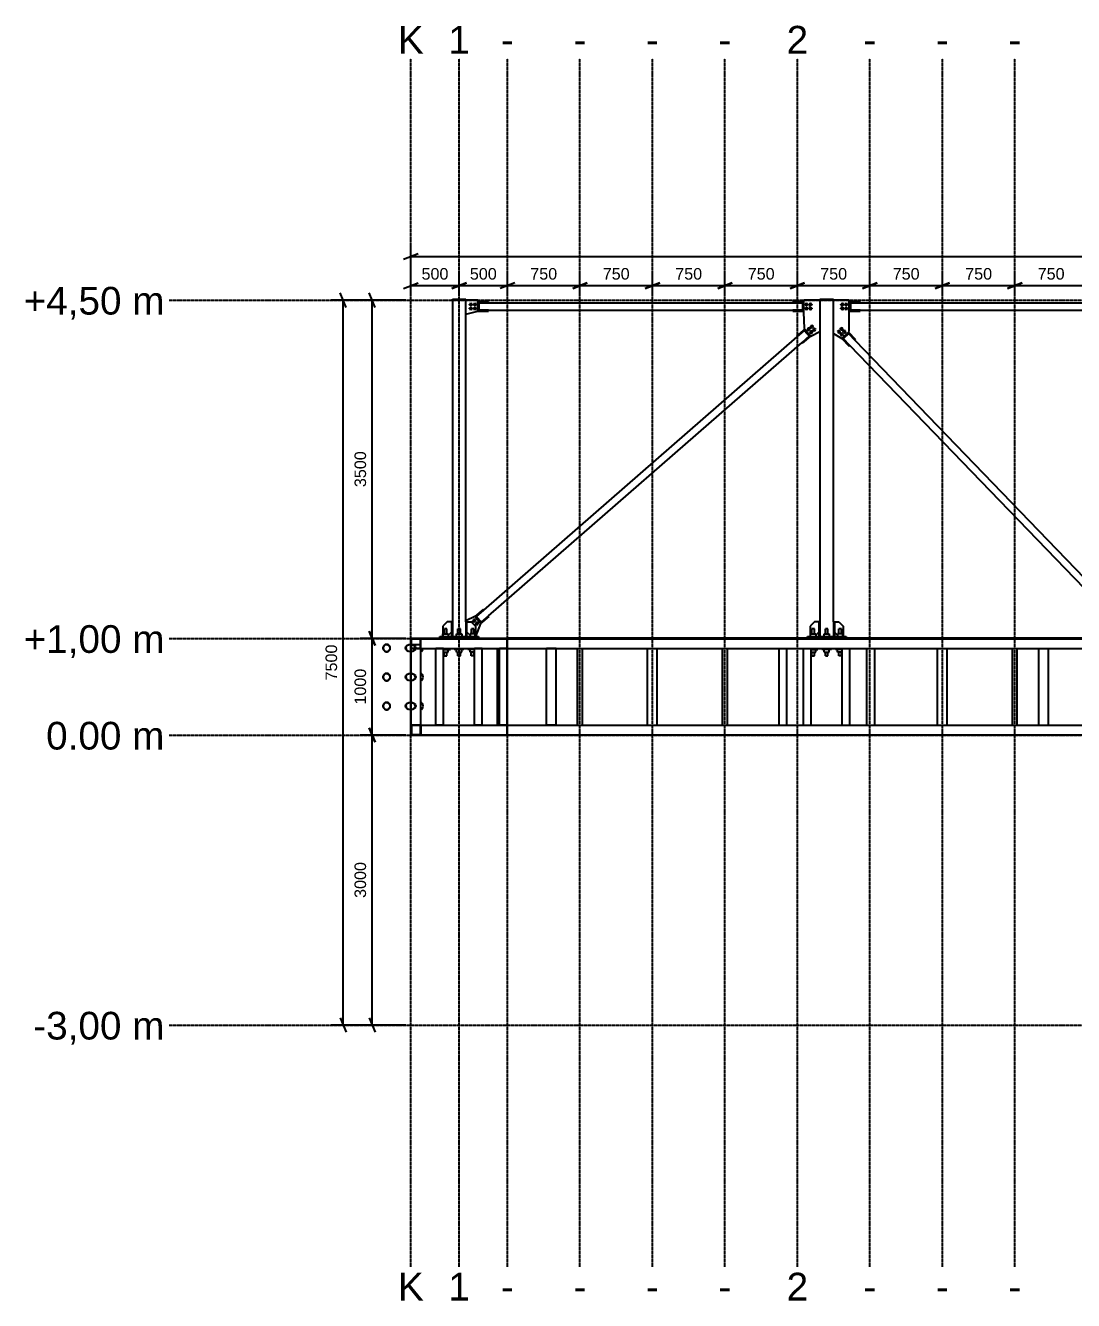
# Model space of a CAD drawing. Header units: millimetres. Extents: x -57554 to 16546, y 2142 to 98430.
# Drawn here: x -33583 to -22739, y 85230 to 98421 of the extents above; entities that cross this region are included whole.
import ezdxf

# ---------------------------------------------------------------- set-up
doc = ezdxf.new("R2010")
doc.units = ezdxf.units.MM
doc.linetypes.add('DXK_LINE_DOT3', pattern=[5.9187, 2.979, -0.9799, 0.9799, -0.9799])
doc.layers.add('S-Z23-A_DIMENSIONS', color=7, linetype='Continuous')
doc.styles.add('Arial', font='ARIAL.TTF', dxfattribs={"height": 0.2})

msp = doc.modelspace()

# ---------------------------------------------------------------- linework, layer by layer
at = {"color": 1, "linetype": 'DXK_LINE_DOT3'}
for p, q in [((-29596, 85580), (-29596, 98080)), ((-29096, 85580), (-29096, 98080)), ((-28596, 85580), (-28596, 98080)), ((-27846, 85580), (-27846, 98080)), ((-27096, 85580), (-27096, 98080)), ((-26346, 85580), (-26346, 98080)), ((-25596, 85580), (-25596, 98080)), ((-24846, 85580), (-24846, 98080)), ((-24096, 85580), (-24096, 98080)), ((-23346, 85580), (-23346, 98080)), ((-32096, 95580), (-10096, 95580)), ((-32096, 92080), (-10096, 92080)), ((-32096, 91080), (-10096, 91080)), ((-32096, 88080), (-10096, 88080))]:
    msp.add_line(p, q, dxfattribs=at)
at = {"color": 2, "linetype": 'Continuous'}
for p, q in [((-29166, 95590), (-29026, 95590)), ((-29166, 95580), (-29166, 95590)), ((-29026, 95580), (-29166, 95580)), ((-29166, 95580), (-29166, 92250)), ((-29161, 95588), (-29031, 95588)), ((-29161, 95580), (-29161, 95588)), ((-29031, 95588), (-29031, 95580)), ((-29026, 95590), (-29026, 95580)), ((-29026, 92250), (-29026, 95580)), ((-28904, 95580), (-29026, 95580)), ((-28904, 95466), (-28904, 95580)), ((-28791, 95561), (-28904, 95561)), ((-28894, 95556), (-28894, 95471)), ((-28894, 95556), (-28891, 95556)), ((-28894, 95513), (-28891, 95513)), ((-28891, 95556), (-28891, 95471)), ((-28891, 95552), (-28791, 95552)), ((-28791, 95552), (-28791, 95561)), ((-28791, 95552), (-25645, 95552)), ((-25532, 95561), (-25645, 95561)), ((-25645, 95561), (-25645, 95552)), ((-25645, 95552), (-25545, 95552)), ((-25545, 95556), (-25545, 95471)), ((-25545, 95556), (-25542, 95556)), ((-25545, 95513), (-25542, 95513)), ((-25542, 95556), (-25542, 95471)), ((-25363, 95580), (-25532, 95580)), ((-25532, 95580), (-25532, 95456)), ((-25363, 95590), (-25223, 95590)), ((-25363, 95580), (-25363, 95590)), ((-25223, 95580), (-25363, 95580)), ((-25363, 95580), (-25363, 92250)), ((-25358, 95588), (-25228, 95588)), ((-25358, 95580), (-25358, 95588)), ((-25228, 95588), (-25228, 95580)), ((-25223, 95590), (-25223, 95580)), ((-25223, 92250), (-25223, 95580)), ((-25061, 95580), (-25223, 95580)), ((-25062, 95256), (-25061, 95580)), ((-24948, 95561), (-25061, 95561)), ((-25051, 95556), (-25051, 95471)), ((-25051, 95556), (-25048, 95556)), ((-25051, 95513), (-25048, 95513)), ((-25048, 95556), (-25048, 95471)), ((-25048, 95552), (-24948, 95552)), ((-24948, 95552), (-24948, 95561)), ((-24948, 95552), (-22402, 95552)), ((-29026, 95433), (-28904, 95466)), ((-28904, 95466), (-28791, 95466)), ((-28894, 95471), (-28891, 95471)), ((-28791, 95475), (-28891, 95475)), ((-28791, 95475), (-25645, 95475)), ((-28791, 95466), (-28791, 95475)), ((-25545, 95475), (-25645, 95475)), ((-25645, 95475), (-25645, 95466)), ((-25645, 95466), (-25532, 95466)), ((-25545, 95471), (-25542, 95471)), ((-25532, 95456), (-25526, 95287)), ((-25061, 95466), (-24948, 95466)), ((-25051, 95471), (-25048, 95471)), ((-24948, 95475), (-25048, 95475)), ((-24948, 95475), (-22402, 95475)), ((-24948, 95466), (-24948, 95475)), ((-25519, 95280), (-25604, 95206)), ((-25598, 95199), (-25523, 95264)), ((-25526, 95287), (-25457, 95208)), ((-25525, 95267), (-25523, 95269)), ((-25525, 95267), (-25470, 95204)), ((-25523, 95269), (-25468, 95206)), ((-25457, 95208), (-25363, 95254)), ((-25137, 95183), (-25062, 95256)), ((-25066, 95238), (-25127, 95180)), ((-24990, 95168), (-25069, 95249)), ((-25064, 95236), (-25066, 95238)), ((-28842, 92372), (-25598, 95199)), ((-28792, 92315), (-25548, 95141)), ((-25604, 95206), (-25598, 95199)), ((-25473, 95207), (-25548, 95141)), ((-25548, 95141), (-25542, 95134)), ((-25542, 95134), (-25457, 95208)), ((-25498, 95236), (-25495, 95238)), ((-25470, 95204), (-25468, 95206)), ((-25223, 95235), (-25137, 95183)), ((-25137, 95183), (-25059, 95102)), ((-25124, 95178), (-25127, 95180)), ((-25064, 95236), (-25124, 95178)), ((-25052, 95109), (-25121, 95181)), ((-25094, 95207), (-25096, 95209)), ((-25067, 95233), (-24997, 95161)), ((-25059, 95102), (-25052, 95109)), ((-22392, 92352), (-25052, 95109)), ((-24997, 95161), (-24990, 95168)), ((-22338, 92405), (-24997, 95161)), ((-28848, 92379), (-28933, 92305)), ((-28917, 92307), (-28842, 92372)), ((-28842, 92372), (-28848, 92379)), ((-29221, 92250), (-29266, 92205)), ((-29266, 92205), (-29266, 92100)), ((-29176, 92250), (-29221, 92250)), ((-29176, 92250), (-29176, 92100)), ((-29176, 92250), (-29166, 92250)), ((-29176, 92205), (-29166, 92205)), ((-29166, 92250), (-29166, 92100)), ((-28933, 92305), (-29026, 92260)), ((-29016, 92250), (-29026, 92250)), ((-29026, 92250), (-29026, 92100)), ((-29026, 92205), (-29016, 92205)), ((-29016, 92250), (-28971, 92250)), ((-29016, 92100), (-29016, 92250)), ((-28971, 92250), (-28926, 92205)), ((-28871, 92234), (-28933, 92305)), ((-28926, 92205), (-28926, 92100)), ((-28924, 92100), (-28871, 92234)), ((-28922, 92308), (-28920, 92310)), ((-28922, 92308), (-28867, 92244)), ((-28920, 92310), (-28864, 92246)), ((-28894, 92276), (-28892, 92278)), ((-28871, 92234), (-28786, 92308)), ((-28792, 92315), (-28867, 92249)), ((-28867, 92244), (-28864, 92246)), ((-28786, 92308), (-28792, 92315)), ((-25418, 92250), (-25463, 92205)), ((-25463, 92205), (-25463, 92100)), ((-25373, 92250), (-25418, 92250)), ((-25373, 92250), (-25373, 92100)), ((-25373, 92250), (-25363, 92250)), ((-25373, 92205), (-25363, 92205)), ((-25363, 92250), (-25363, 92100)), ((-25223, 92250), (-25223, 92100)), ((-25223, 92250), (-25213, 92250)), ((-25223, 92205), (-25213, 92205)), ((-25213, 92250), (-25213, 92100)), ((-25213, 92250), (-25168, 92250)), ((-25168, 92250), (-25123, 92205)), ((-25123, 92205), (-25123, 92100)), ((-29596, 92082), (-28596, 92082)), ((-29596, 92078), (-29596, 92082)), ((-28596, 92078), (-29596, 92078)), ((-29596, 92018), (-29596, 92078)), ((-29593, 92018), (-29593, 92078)), ((-29593, 92018), (-29593, 92077)), ((-29593, 92077), (-29493, 92077)), ((-29496, 92074), (-29590, 92074)), ((-29590, 92017), (-29590, 92074)), ((-29496, 91980), (-29496, 92074)), ((-29493, 91977), (-29493, 92077)), ((-29493, 91977), (-29493, 92077)), ((-29493, 92077), (-28599, 92077)), ((-29296, 92082), (-29296, 92100)), ((-29296, 92100), (-28896, 92100)), ((-29263, 92127), (-29209, 92127)), ((-29263, 92100), (-29263, 92127)), ((-29223, 92180), (-29249, 92180)), ((-29249, 92127), (-29249, 92180)), ((-29249, 92077), (-29249, 92078)), ((-29223, 92127), (-29223, 92180)), ((-29223, 92077), (-29223, 92078)), ((-29209, 92112), (-29176, 92145)), ((-29209, 92127), (-29209, 92100)), ((-29123, 92127), (-29069, 92127)), ((-29123, 92100), (-29123, 92127)), ((-29083, 92180), (-29109, 92180)), ((-29109, 92127), (-29109, 92180)), ((-29109, 92077), (-29109, 92078)), ((-29083, 92127), (-29083, 92180)), ((-29083, 92077), (-29083, 92078)), ((-29069, 92127), (-29069, 92100)), ((-29016, 92145), (-28983, 92112)), ((-28929, 92127), (-28983, 92127)), ((-28983, 92127), (-28983, 92100)), ((-28943, 92180), (-28969, 92180)), ((-28969, 92127), (-28969, 92180)), ((-28969, 92077), (-28969, 92078)), ((-28943, 92127), (-28943, 92180)), ((-28943, 92077), (-28943, 92078)), ((-28929, 92100), (-28929, 92127)), ((-28896, 92100), (-28896, 92082)), ((-28599, 92077), (-28599, 92078)), ((-28599, 92077), (-28596, 92077)), ((-28599, 91977), (-28599, 92077)), ((-27096, 92082), (-28596, 92082)), ((-28596, 92082), (-28596, 92078)), ((-28596, 92082), (-28596, 92078)), ((-27096, 92078), (-28596, 92078)), ((-28596, 92077), (-28596, 92078)), ((-28596, 91977), (-28596, 92077)), ((-28596, 92077), (-22596, 92077)), ((-27096, 92082), (-27096, 92078)), ((-25596, 92082), (-27096, 92082)), ((-27096, 92082), (-27096, 92078)), ((-25596, 92078), (-27096, 92078)), ((-25596, 92082), (-25596, 92078)), ((-24096, 92082), (-25596, 92082)), ((-25596, 92082), (-25596, 92078)), ((-24096, 92078), (-25596, 92078)), ((-25493, 92082), (-25493, 92100)), ((-25493, 92100), (-25093, 92100)), ((-25460, 92127), (-25406, 92127)), ((-25460, 92100), (-25460, 92127)), ((-25420, 92180), (-25446, 92180)), ((-25446, 92127), (-25446, 92180)), ((-25446, 92077), (-25446, 92078)), ((-25420, 92127), (-25420, 92180)), ((-25420, 92077), (-25420, 92078)), ((-25406, 92112), (-25373, 92145)), ((-25406, 92127), (-25406, 92100)), ((-25320, 92127), (-25266, 92127)), ((-25320, 92100), (-25320, 92127)), ((-25280, 92180), (-25306, 92180)), ((-25306, 92127), (-25306, 92180)), ((-25306, 92077), (-25306, 92078)), ((-25280, 92127), (-25280, 92180)), ((-25280, 92077), (-25280, 92078)), ((-25266, 92127), (-25266, 92100)), ((-25213, 92145), (-25180, 92112)), ((-25126, 92127), (-25180, 92127)), ((-25180, 92127), (-25180, 92100)), ((-25140, 92180), (-25166, 92180)), ((-25166, 92127), (-25166, 92180)), ((-25166, 92077), (-25166, 92078)), ((-25140, 92127), (-25140, 92180)), ((-25140, 92077), (-25140, 92078)), ((-25126, 92100), (-25126, 92127)), ((-25093, 92100), (-25093, 92082)), ((-24096, 92082), (-24096, 92078)), ((-22596, 92082), (-24096, 92082)), ((-24096, 92082), (-24096, 92078)), ((-22596, 92078), (-24096, 92078)), ((-29652, 91980), (-29648, 91995)), ((-29648, 91965), (-29652, 91980)), ((-29648, 91995), (-29636, 92007)), ((-29644, 91993), (-29648, 91980)), ((-29648, 91980), (-29644, 91967)), ((-29636, 91953), (-29648, 91965)), ((-29633, 92005), (-29644, 91993)), ((-29644, 91967), (-29633, 91955)), ((-29636, 92007), (-29619, 92015)), ((-29619, 91945), (-29636, 91953)), ((-29617, 92012), (-29633, 92005)), ((-29633, 91955), (-29617, 91948)), ((-29619, 92015), (-29598, 92018)), ((-29598, 91942), (-29619, 91945)), ((-29598, 92015), (-29617, 92012)), ((-29617, 91948), (-29598, 91945)), ((-29598, 92018), (-29596, 92018)), ((-29598, 92018), (-29578, 92015)), ((-29580, 92012), (-29598, 92015)), ((-29598, 91945), (-29580, 91948)), ((-29578, 91945), (-29598, 91942)), ((-29598, 91942), (-29596, 91942)), ((-29596, 91945), (-29596, 92015)), ((-29596, 91718), (-29596, 91942)), ((-29593, 91977), (-29593, 92014)), ((-29593, 91946), (-29593, 92014)), ((-29593, 91946), (-29593, 91977)), ((-29593, 91977), (-29550, 91977)), ((-29593, 91977), (-29550, 91977)), ((-29593, 91718), (-29593, 91942)), ((-29593, 91718), (-29593, 91942)), ((-29590, 92018), (-29496, 92018)), ((-29590, 91980), (-29590, 92014)), ((-29590, 91980), (-29549, 91980)), ((-29564, 92005), (-29580, 92012)), ((-29580, 91948), (-29564, 91955)), ((-29578, 92015), (-29561, 92007)), ((-29561, 91953), (-29578, 91945)), ((-29553, 91993), (-29564, 92005)), ((-29564, 91955), (-29553, 91967)), ((-29561, 92007), (-29549, 91995)), ((-29549, 91965), (-29561, 91953)), ((-29549, 91980), (-29553, 91993)), ((-29553, 91967), (-29549, 91980)), ((-29549, 91995), (-29545, 91980)), ((-29545, 91980), (-29549, 91965)), ((-29543, 91977), (-29493, 91977)), ((-29543, 91977), (-29493, 91977)), ((-29542, 91980), (-29496, 91980)), ((-29493, 91183), (-29493, 91977)), ((-29493, 91977), (-28599, 91977)), ((-29493, 91943), (-29486, 91945)), ((-29486, 91945), (-29477, 91953)), ((-29477, 91953), (-29471, 91965)), ((-29471, 91965), (-29470, 91977)), ((-29336, 91183), (-29336, 91977)), ((-29256, 91977), (-29336, 91977)), ((-29256, 91183), (-29256, 91977)), ((-29256, 91975), (-29186, 91975)), ((-29256, 91965), (-29186, 91965)), ((-29250, 91975), (-29250, 91977)), ((-29223, 91975), (-29223, 91977)), ((-29209, 91938), (-29209, 91965)), ((-29186, 91975), (-29186, 91965)), ((-29146, 91965), (-29146, 91975)), ((-29146, 91975), (-29046, 91975)), ((-29046, 91965), (-29146, 91965)), ((-29123, 91938), (-29123, 91965)), ((-29110, 91975), (-29110, 91977)), ((-29083, 91975), (-29083, 91977)), ((-29069, 91938), (-29069, 91965)), ((-29046, 91975), (-29046, 91965)), ((-29006, 91965), (-29006, 91975)), ((-29006, 91975), (-28936, 91975)), ((-28936, 91965), (-29006, 91965)), ((-28983, 91938), (-28983, 91965)), ((-28970, 91975), (-28970, 91977)), ((-28943, 91975), (-28943, 91977)), ((-28936, 91183), (-28936, 91977)), ((-28856, 91977), (-28936, 91977)), ((-28856, 91183), (-28856, 91977)), ((-28699, 91183), (-28699, 91977)), ((-28684, 91183), (-28684, 91977)), ((-28679, 91183), (-28679, 91977)), ((-28599, 91977), (-28679, 91977)), ((-28599, 91997), (-28596, 91997)), ((-28599, 91183), (-28599, 91977)), ((-28596, 91977), (-22596, 91977)), ((-28596, 91183), (-28596, 91977)), ((-28193, 91183), (-28193, 91977)), ((-28093, 91977), (-28193, 91977)), ((-28093, 91183), (-28093, 91977)), ((-27871, 91183), (-27871, 91977)), ((-27871, 91977), (-27821, 91977)), ((-27821, 91183), (-27821, 91977)), ((-27146, 91183), (-27146, 91977)), ((-27146, 91977), (-27046, 91977)), ((-27046, 91183), (-27046, 91977)), ((-26371, 91183), (-26371, 91977)), ((-26371, 91977), (-26321, 91977)), ((-26321, 91183), (-26321, 91977)), ((-25785, 91183), (-25785, 91977)), ((-25705, 91183), (-25705, 91977)), ((-25533, 91183), (-25533, 91977)), ((-25533, 91977), (-25453, 91977)), ((-25453, 91183), (-25453, 91977)), ((-25453, 91975), (-25383, 91975)), ((-25453, 91965), (-25383, 91965)), ((-25447, 91975), (-25447, 91977)), ((-25420, 91975), (-25420, 91977)), ((-25406, 91938), (-25406, 91965)), ((-25383, 91975), (-25383, 91965)), ((-25343, 91965), (-25343, 91975)), ((-25343, 91975), (-25243, 91975)), ((-25243, 91965), (-25343, 91965)), ((-25320, 91938), (-25320, 91965)), ((-25307, 91975), (-25307, 91977)), ((-25280, 91975), (-25280, 91977)), ((-25266, 91938), (-25266, 91965)), ((-25243, 91975), (-25243, 91965)), ((-25203, 91965), (-25203, 91975)), ((-25203, 91975), (-25133, 91975)), ((-25133, 91965), (-25203, 91965)), ((-25180, 91938), (-25180, 91965)), ((-25167, 91975), (-25167, 91977)), ((-25140, 91975), (-25140, 91977)), ((-25133, 91183), (-25133, 91977)), ((-25133, 91977), (-25053, 91977)), ((-25053, 91183), (-25053, 91977)), ((-24876, 91183), (-24876, 91977)), ((-24796, 91183), (-24796, 91977)), ((-24146, 91183), (-24146, 91977)), ((-24146, 91977), (-24046, 91977)), ((-24046, 91183), (-24046, 91977)), ((-23371, 91183), (-23371, 91977)), ((-23371, 91977), (-23321, 91977)), ((-23321, 91183), (-23321, 91977)), ((-23099, 91183), (-23099, 91977)), ((-23099, 91977), (-22999, 91977)), ((-22999, 91183), (-22999, 91977)), ((-29256, 91938), (-29255, 91938)), ((-29255, 91938), (-29209, 91938)), ((-29250, 91900), (-29250, 91938)), ((-29250, 91900), (-29223, 91900)), ((-29223, 91900), (-29223, 91938)), ((-29123, 91938), (-29069, 91938)), ((-29110, 91900), (-29110, 91938)), ((-29110, 91900), (-29083, 91900)), ((-29083, 91900), (-29083, 91938)), ((-28936, 91938), (-28983, 91938)), ((-28970, 91900), (-28970, 91938)), ((-28943, 91900), (-28970, 91900)), ((-28943, 91900), (-28943, 91938)), ((-25453, 91938), (-25452, 91938)), ((-25452, 91938), (-25406, 91938)), ((-25447, 91900), (-25447, 91938)), ((-25447, 91900), (-25420, 91900)), ((-25420, 91900), (-25420, 91938)), ((-25320, 91938), (-25266, 91938)), ((-25307, 91900), (-25307, 91938)), ((-25307, 91900), (-25280, 91900)), ((-25280, 91900), (-25280, 91938)), ((-25133, 91938), (-25180, 91938)), ((-25167, 91900), (-25167, 91938)), ((-25140, 91900), (-25167, 91900)), ((-25140, 91900), (-25140, 91938)), ((-29652, 91680), (-29648, 91695)), ((-29648, 91665), (-29652, 91680)), ((-29648, 91695), (-29636, 91707)), ((-29644, 91693), (-29648, 91680)), ((-29648, 91680), (-29644, 91667)), ((-29633, 91705), (-29644, 91693)), ((-29636, 91707), (-29619, 91715)), ((-29617, 91712), (-29633, 91705)), ((-29619, 91715), (-29598, 91718)), ((-29598, 91715), (-29617, 91712)), ((-29598, 91718), (-29596, 91718)), ((-29598, 91718), (-29578, 91715)), ((-29580, 91712), (-29598, 91715)), ((-29596, 91645), (-29596, 91715)), ((-29593, 91646), (-29593, 91714)), ((-29593, 91646), (-29593, 91714)), ((-29564, 91705), (-29580, 91712)), ((-29578, 91715), (-29561, 91707)), ((-29553, 91693), (-29564, 91705)), ((-29561, 91707), (-29549, 91695)), ((-29549, 91680), (-29553, 91693)), ((-29553, 91667), (-29549, 91680)), ((-29549, 91695), (-29545, 91680)), ((-29545, 91680), (-29549, 91665)), ((-29486, 91715), (-29493, 91717)), ((-29477, 91707), (-29486, 91715)), ((-29471, 91695), (-29477, 91707)), ((-29469, 91680), (-29471, 91695)), ((-29471, 91665), (-29469, 91680)), ((-29636, 91653), (-29648, 91665)), ((-29644, 91667), (-29633, 91655)), ((-29619, 91645), (-29636, 91653)), ((-29633, 91655), (-29617, 91648)), ((-29598, 91642), (-29619, 91645)), ((-29617, 91648), (-29598, 91645)), ((-29598, 91645), (-29580, 91648)), ((-29578, 91645), (-29598, 91642)), ((-29598, 91642), (-29596, 91642)), ((-29596, 91418), (-29596, 91642)), ((-29593, 91418), (-29593, 91642)), ((-29593, 91418), (-29593, 91642)), ((-29580, 91648), (-29564, 91655)), ((-29561, 91653), (-29578, 91645)), ((-29564, 91655), (-29553, 91667)), ((-29549, 91665), (-29561, 91653)), ((-29493, 91643), (-29486, 91645)), ((-29486, 91645), (-29477, 91653)), ((-29477, 91653), (-29471, 91665)), ((-29636, 91407), (-29619, 91415)), ((-29617, 91412), (-29633, 91405)), ((-29619, 91415), (-29598, 91418)), ((-29598, 91415), (-29617, 91412)), ((-29598, 91418), (-29596, 91418)), ((-29598, 91418), (-29578, 91415)), ((-29580, 91412), (-29598, 91415)), ((-29596, 91345), (-29596, 91415)), ((-29593, 91346), (-29593, 91414)), ((-29593, 91346), (-29593, 91414)), ((-29564, 91405), (-29580, 91412)), ((-29578, 91415), (-29561, 91407)), ((-29486, 91415), (-29493, 91417)), ((-29477, 91407), (-29486, 91415)), ((-29652, 91380), (-29648, 91395)), ((-29648, 91365), (-29652, 91380)), ((-29648, 91395), (-29636, 91407)), ((-29644, 91393), (-29648, 91380)), ((-29648, 91380), (-29644, 91367)), ((-29636, 91353), (-29648, 91365)), ((-29633, 91405), (-29644, 91393)), ((-29644, 91367), (-29633, 91355)), ((-29619, 91345), (-29636, 91353)), ((-29633, 91355), (-29617, 91348)), ((-29598, 91342), (-29619, 91345)), ((-29617, 91348), (-29598, 91345)), ((-29598, 91345), (-29580, 91348)), ((-29578, 91345), (-29598, 91342)), ((-29598, 91342), (-29596, 91342)), ((-29596, 91083), (-29596, 91342)), ((-29593, 91183), (-29593, 91342)), ((-29593, 91083), (-29593, 91342)), ((-29580, 91348), (-29564, 91355)), ((-29561, 91353), (-29578, 91345)), ((-29553, 91393), (-29564, 91405)), ((-29564, 91355), (-29553, 91367)), ((-29561, 91407), (-29549, 91395)), ((-29549, 91365), (-29561, 91353)), ((-29549, 91380), (-29553, 91393)), ((-29553, 91367), (-29549, 91380)), ((-29549, 91395), (-29545, 91380)), ((-29545, 91380), (-29549, 91365)), ((-29493, 91343), (-29486, 91345)), ((-29486, 91345), (-29477, 91353)), ((-29471, 91395), (-29477, 91407)), ((-29477, 91353), (-29471, 91365)), ((-29469, 91380), (-29471, 91395)), ((-29471, 91365), (-29469, 91380)), ((-29493, 91183), (-29593, 91183)), ((-29593, 91083), (-29593, 91183)), ((-29593, 91183), (-29493, 91183)), ((-29496, 91180), (-29590, 91180)), ((-29590, 91180), (-29590, 91086)), ((-29496, 91086), (-29496, 91180)), ((-29493, 91183), (-29493, 91083)), ((-29493, 91083), (-29493, 91183)), ((-29493, 91183), (-28599, 91183)), ((-29256, 91183), (-29336, 91183)), ((-28856, 91183), (-28936, 91183)), ((-28599, 91183), (-28679, 91183)), ((-28599, 91183), (-28596, 91183)), ((-28599, 91083), (-28599, 91183)), ((-28596, 91083), (-28596, 91183)), ((-28596, 91183), (-22596, 91183)), ((-28093, 91183), (-28193, 91183)), ((-27871, 91183), (-27821, 91183)), ((-27146, 91183), (-27046, 91183)), ((-26371, 91183), (-26321, 91183)), ((-25533, 91183), (-25453, 91183)), ((-25133, 91183), (-25053, 91183)), ((-24146, 91183), (-24046, 91183)), ((-23371, 91183), (-23321, 91183)), ((-23099, 91183), (-22999, 91183)), ((-29596, 91083), (-29593, 91083)), ((-29596, 91080), (-28596, 91080)), ((-29493, 91083), (-29593, 91083)), ((-29590, 91086), (-29496, 91086)), ((-29493, 91083), (-28599, 91083)), ((-28599, 91103), (-28596, 91103)), ((-28596, 91080), (-28596, 91083)), ((-28596, 91083), (-22596, 91083))]:
    msp.add_line(p, q, dxfattribs=at)
at = {"color": 6, "linetype": 'Continuous'}
for p, q in [((-28988, 95536), (-28986, 95538)), ((-28988, 95534), (-28988, 95536)), ((-28988, 95531), (-28988, 95534)), ((-28986, 95529), (-28988, 95531)), ((-28986, 95538), (-28985, 95539)), ((-28985, 95528), (-28986, 95529)), ((-28974, 95546), (-28985, 95540)), ((-28985, 95540), (-28985, 95527)), ((-28985, 95527), (-28974, 95521)), ((-28974, 95506), (-28985, 95500)), ((-28963, 95540), (-28974, 95546)), ((-28974, 95521), (-28963, 95527)), ((-28963, 95500), (-28974, 95506)), ((-28963, 95527), (-28963, 95540)), ((-28963, 95539), (-28961, 95538)), ((-28961, 95529), (-28963, 95528)), ((-28961, 95538), (-28960, 95536)), ((-28960, 95531), (-28961, 95529)), ((-28960, 95536), (-28959, 95534)), ((-28959, 95534), (-28960, 95531)), ((-28948, 95536), (-28946, 95538)), ((-28948, 95534), (-28948, 95536)), ((-28948, 95531), (-28948, 95534)), ((-28946, 95529), (-28948, 95531)), ((-28946, 95538), (-28945, 95539)), ((-28945, 95528), (-28946, 95529)), ((-28934, 95546), (-28945, 95540)), ((-28945, 95540), (-28945, 95527)), ((-28945, 95527), (-28934, 95521)), ((-28934, 95506), (-28945, 95500)), ((-28923, 95540), (-28934, 95546)), ((-28934, 95521), (-28923, 95527)), ((-28923, 95500), (-28934, 95506)), ((-28923, 95527), (-28923, 95540)), ((-28923, 95539), (-28921, 95538)), ((-28921, 95529), (-28923, 95528)), ((-28921, 95538), (-28920, 95536)), ((-28920, 95531), (-28921, 95529)), ((-28920, 95536), (-28919, 95534)), ((-28919, 95534), (-28920, 95531)), ((-25516, 95536), (-25514, 95538)), ((-25516, 95534), (-25516, 95536)), ((-25516, 95531), (-25516, 95534)), ((-25514, 95529), (-25516, 95531)), ((-25514, 95538), (-25513, 95539)), ((-25513, 95528), (-25514, 95529)), ((-25502, 95546), (-25513, 95540)), ((-25513, 95540), (-25513, 95527)), ((-25513, 95527), (-25502, 95521)), ((-25502, 95506), (-25513, 95500)), ((-25491, 95540), (-25502, 95546)), ((-25502, 95521), (-25491, 95527)), ((-25491, 95500), (-25502, 95506)), ((-25491, 95527), (-25491, 95540)), ((-25491, 95539), (-25490, 95538)), ((-25490, 95529), (-25491, 95528)), ((-25490, 95538), (-25488, 95536)), ((-25488, 95531), (-25490, 95529)), ((-25488, 95536), (-25487, 95534)), ((-25487, 95534), (-25488, 95531)), ((-25476, 95536), (-25474, 95538)), ((-25476, 95534), (-25476, 95536)), ((-25476, 95531), (-25476, 95534)), ((-25474, 95529), (-25476, 95531)), ((-25474, 95538), (-25473, 95539)), ((-25473, 95528), (-25474, 95529)), ((-25462, 95546), (-25473, 95540)), ((-25473, 95540), (-25473, 95527)), ((-25473, 95527), (-25462, 95521)), ((-25462, 95506), (-25473, 95500)), ((-25451, 95540), (-25462, 95546)), ((-25462, 95521), (-25451, 95527)), ((-25451, 95500), (-25462, 95506)), ((-25451, 95527), (-25451, 95540)), ((-25451, 95539), (-25450, 95538)), ((-25450, 95529), (-25451, 95528)), ((-25450, 95538), (-25448, 95536)), ((-25448, 95531), (-25450, 95529)), ((-25448, 95536), (-25447, 95534)), ((-25447, 95534), (-25448, 95531)), ((-25145, 95536), (-25143, 95538)), ((-25145, 95534), (-25145, 95536)), ((-25145, 95531), (-25145, 95534)), ((-25143, 95529), (-25145, 95531)), ((-25143, 95538), (-25142, 95539)), ((-25142, 95528), (-25143, 95529)), ((-25131, 95546), (-25142, 95540)), ((-25142, 95540), (-25142, 95527)), ((-25142, 95527), (-25131, 95521)), ((-25131, 95506), (-25142, 95500)), ((-25120, 95540), (-25131, 95546)), ((-25131, 95521), (-25120, 95527)), ((-25120, 95500), (-25131, 95506)), ((-25120, 95527), (-25120, 95540)), ((-25120, 95539), (-25119, 95538)), ((-25119, 95529), (-25120, 95528)), ((-25119, 95538), (-25117, 95536)), ((-25117, 95531), (-25119, 95529)), ((-25117, 95536), (-25116, 95534)), ((-25116, 95534), (-25117, 95531)), ((-25105, 95536), (-25103, 95538)), ((-25105, 95534), (-25105, 95536)), ((-25105, 95531), (-25105, 95534)), ((-25103, 95529), (-25105, 95531)), ((-25103, 95538), (-25102, 95539)), ((-25102, 95528), (-25103, 95529)), ((-25091, 95546), (-25102, 95540)), ((-25102, 95540), (-25102, 95527)), ((-25102, 95527), (-25091, 95521)), ((-25091, 95506), (-25102, 95500)), ((-25080, 95540), (-25091, 95546)), ((-25091, 95521), (-25080, 95527)), ((-25080, 95500), (-25091, 95506)), ((-25080, 95527), (-25080, 95540)), ((-25080, 95539), (-25079, 95538)), ((-25079, 95529), (-25080, 95528)), ((-25079, 95538), (-25077, 95536)), ((-25077, 95531), (-25079, 95529)), ((-25077, 95536), (-25076, 95534)), ((-25076, 95534), (-25077, 95531)), ((-28988, 95496), (-28986, 95498)), ((-28988, 95494), (-28988, 95496)), ((-28988, 95491), (-28988, 95494)), ((-28986, 95489), (-28988, 95491)), ((-28986, 95498), (-28985, 95499)), ((-28985, 95488), (-28986, 95489)), ((-28985, 95500), (-28985, 95487)), ((-28985, 95487), (-28974, 95481)), ((-28974, 95481), (-28963, 95487)), ((-28963, 95487), (-28963, 95500)), ((-28963, 95499), (-28961, 95498)), ((-28961, 95489), (-28963, 95488)), ((-28961, 95498), (-28960, 95496)), ((-28960, 95491), (-28961, 95489)), ((-28960, 95496), (-28959, 95494)), ((-28959, 95494), (-28960, 95491)), ((-28948, 95496), (-28946, 95498)), ((-28948, 95494), (-28948, 95496)), ((-28948, 95491), (-28948, 95494)), ((-28946, 95489), (-28948, 95491)), ((-28946, 95498), (-28945, 95499)), ((-28945, 95488), (-28946, 95489)), ((-28945, 95500), (-28945, 95487)), ((-28945, 95487), (-28934, 95481)), ((-28934, 95481), (-28923, 95487)), ((-28923, 95487), (-28923, 95500)), ((-28923, 95499), (-28921, 95498)), ((-28921, 95489), (-28923, 95488)), ((-28921, 95498), (-28920, 95496)), ((-28920, 95491), (-28921, 95489)), ((-28920, 95496), (-28919, 95494)), ((-28919, 95494), (-28920, 95491)), ((-25516, 95496), (-25514, 95498)), ((-25516, 95494), (-25516, 95496)), ((-25516, 95491), (-25516, 95494)), ((-25514, 95489), (-25516, 95491)), ((-25514, 95498), (-25513, 95499)), ((-25513, 95488), (-25514, 95489)), ((-25513, 95500), (-25513, 95487)), ((-25513, 95487), (-25502, 95481)), ((-25502, 95481), (-25491, 95487)), ((-25491, 95487), (-25491, 95500)), ((-25491, 95499), (-25490, 95498)), ((-25490, 95489), (-25491, 95488)), ((-25490, 95498), (-25488, 95496)), ((-25488, 95491), (-25490, 95489)), ((-25488, 95496), (-25487, 95494)), ((-25487, 95494), (-25488, 95491)), ((-25476, 95496), (-25474, 95498)), ((-25476, 95494), (-25476, 95496)), ((-25476, 95491), (-25476, 95494)), ((-25474, 95489), (-25476, 95491)), ((-25474, 95498), (-25473, 95499)), ((-25473, 95488), (-25474, 95489)), ((-25473, 95500), (-25473, 95487)), ((-25473, 95487), (-25462, 95481)), ((-25462, 95481), (-25451, 95487)), ((-25451, 95487), (-25451, 95500)), ((-25451, 95499), (-25450, 95498)), ((-25450, 95489), (-25451, 95488)), ((-25450, 95498), (-25448, 95496)), ((-25448, 95491), (-25450, 95489)), ((-25448, 95496), (-25447, 95494)), ((-25447, 95494), (-25448, 95491)), ((-25145, 95496), (-25143, 95498)), ((-25145, 95494), (-25145, 95496)), ((-25145, 95491), (-25145, 95494)), ((-25143, 95489), (-25145, 95491)), ((-25143, 95498), (-25142, 95499)), ((-25142, 95488), (-25143, 95489)), ((-25142, 95500), (-25142, 95487)), ((-25142, 95487), (-25131, 95481)), ((-25131, 95481), (-25120, 95487)), ((-25120, 95487), (-25120, 95500)), ((-25120, 95499), (-25119, 95498)), ((-25119, 95489), (-25120, 95488)), ((-25119, 95498), (-25117, 95496)), ((-25117, 95491), (-25119, 95489)), ((-25117, 95496), (-25116, 95494)), ((-25116, 95494), (-25117, 95491)), ((-25105, 95496), (-25103, 95498)), ((-25105, 95494), (-25105, 95496)), ((-25105, 95491), (-25105, 95494)), ((-25103, 95489), (-25105, 95491)), ((-25103, 95498), (-25102, 95499)), ((-25102, 95488), (-25103, 95489)), ((-25102, 95500), (-25102, 95487)), ((-25102, 95487), (-25091, 95481)), ((-25091, 95481), (-25080, 95487)), ((-25080, 95487), (-25080, 95500)), ((-25080, 95499), (-25079, 95498)), ((-25079, 95489), (-25080, 95488)), ((-25079, 95498), (-25077, 95496)), ((-25077, 95491), (-25079, 95489)), ((-25077, 95496), (-25076, 95494)), ((-25076, 95494), (-25077, 95491)), ((-25487, 95288), (-25491, 95276)), ((-25491, 95274), (-25490, 95276)), ((-25491, 95276), (-25482, 95267)), ((-25491, 95272), (-25491, 95274)), ((-25489, 95269), (-25491, 95272)), ((-25487, 95268), (-25489, 95269)), ((-25474, 95291), (-25487, 95288)), ((-25484, 95267), (-25487, 95268)), ((-25483, 95267), (-25484, 95267)), ((-25482, 95267), (-25470, 95269)), ((-25474, 95291), (-25472, 95291)), ((-25466, 95281), (-25474, 95291)), ((-25472, 95291), (-25470, 95290)), ((-25470, 95290), (-25467, 95288)), ((-25470, 95269), (-25466, 95281)), ((-25467, 95288), (-25466, 95286)), ((-25466, 95286), (-25466, 95283)), ((-25466, 95283), (-25466, 95282)), ((-25460, 95258), (-25465, 95246)), ((-25465, 95244), (-25464, 95246)), ((-25465, 95246), (-25456, 95237)), ((-25464, 95242), (-25465, 95244)), ((-25463, 95239), (-25464, 95242)), ((-25461, 95238), (-25463, 95239)), ((-25457, 95315), (-25461, 95303)), ((-25461, 95303), (-25452, 95293)), ((-25461, 95301), (-25460, 95302)), ((-25460, 95298), (-25461, 95301)), ((-25459, 95296), (-25460, 95298)), ((-25448, 95261), (-25460, 95258)), ((-25457, 95294), (-25459, 95296)), ((-25444, 95317), (-25457, 95315)), ((-25454, 95293), (-25457, 95294)), ((-25456, 95237), (-25444, 95239)), ((-25453, 95293), (-25454, 95293)), ((-25452, 95293), (-25440, 95296)), ((-25448, 95260), (-25446, 95261)), ((-25440, 95251), (-25448, 95261)), ((-25446, 95261), (-25443, 95260)), ((-25444, 95317), (-25442, 95317)), ((-25436, 95308), (-25444, 95317)), ((-25444, 95239), (-25440, 95251)), ((-25443, 95260), (-25441, 95258)), ((-25442, 95317), (-25439, 95316)), ((-25441, 95258), (-25440, 95256)), ((-25440, 95296), (-25436, 95308)), ((-25440, 95256), (-25439, 95253)), ((-25439, 95253), (-25440, 95251)), ((-25439, 95316), (-25437, 95315)), ((-25437, 95315), (-25436, 95312)), ((-25436, 95312), (-25436, 95310)), ((-25436, 95310), (-25436, 95308)), ((-25435, 95271), (-25434, 95272)), ((-25434, 95268), (-25435, 95271)), ((-25430, 95285), (-25434, 95273)), ((-25434, 95273), (-25426, 95263)), ((-25433, 95265), (-25434, 95268)), ((-25431, 95264), (-25433, 95265)), ((-25428, 95263), (-25431, 95264)), ((-25418, 95287), (-25430, 95285)), ((-25426, 95263), (-25428, 95263)), ((-25426, 95263), (-25414, 95265)), ((-25409, 95277), (-25418, 95287)), ((-25417, 95287), (-25416, 95287)), ((-25416, 95287), (-25413, 95286)), ((-25414, 95265), (-25409, 95277)), ((-25413, 95286), (-25411, 95285)), ((-25411, 95285), (-25410, 95282)), ((-25410, 95282), (-25409, 95279)), ((-25409, 95279), (-25410, 95278)), ((-25169, 95265), (-25178, 95256)), ((-25178, 95261), (-25176, 95263)), ((-25178, 95258), (-25178, 95261)), ((-25178, 95257), (-25178, 95258)), ((-25178, 95256), (-25175, 95244)), ((-25176, 95263), (-25174, 95265)), ((-25175, 95244), (-25163, 95240)), ((-25174, 95265), (-25171, 95265)), ((-25171, 95265), (-25169, 95265)), ((-25157, 95262), (-25169, 95265)), ((-25163, 95240), (-25154, 95249)), ((-25161, 95240), (-25163, 95241)), ((-25158, 95241), (-25161, 95240)), ((-25156, 95242), (-25158, 95241)), ((-25154, 95249), (-25157, 95262)), ((-25154, 95245), (-25156, 95242)), ((-25154, 95249), (-25154, 95247)), ((-25154, 95247), (-25154, 95245)), ((-25140, 95293), (-25150, 95284)), ((-25150, 95286), (-25149, 95289)), ((-25149, 95284), (-25150, 95286)), ((-25150, 95284), (-25146, 95272)), ((-25149, 95289), (-25147, 95291)), ((-25147, 95291), (-25145, 95292)), ((-25146, 95272), (-25134, 95268)), ((-25145, 95292), (-25142, 95293)), ((-25142, 95293), (-25141, 95293)), ((-25128, 95289), (-25140, 95293)), ((-25134, 95268), (-25125, 95277)), ((-25132, 95268), (-25134, 95269)), ((-25130, 95269), (-25132, 95268)), ((-25127, 95270), (-25130, 95269)), ((-25125, 95277), (-25128, 95289)), ((-25126, 95272), (-25127, 95270)), ((-25125, 95275), (-25126, 95272)), ((-25125, 95277), (-25125, 95275)), ((-25113, 95264), (-25122, 95255)), ((-25122, 95257), (-25121, 95260)), ((-25121, 95256), (-25122, 95257)), ((-25122, 95255), (-25119, 95243)), ((-25121, 95260), (-25120, 95262)), ((-25120, 95262), (-25117, 95264)), ((-25119, 95243), (-25106, 95239)), ((-25117, 95264), (-25115, 95264)), ((-25115, 95264), (-25113, 95264)), ((-25100, 95261), (-25113, 95264)), ((-25106, 95239), (-25097, 95248)), ((-25104, 95239), (-25106, 95240)), ((-25102, 95240), (-25104, 95239)), ((-25099, 95241), (-25102, 95240)), ((-25097, 95248), (-25100, 95261)), ((-25098, 95244), (-25099, 95241)), ((-25098, 95248), (-25097, 95246)), ((-25097, 95246), (-25098, 95244)), ((-25458, 95237), (-25461, 95238)), ((-25456, 95237), (-25458, 95237)), ((-25141, 95236), (-25151, 95228)), ((-25151, 95230), (-25150, 95232)), ((-25150, 95228), (-25151, 95230)), ((-25151, 95228), (-25147, 95215)), ((-25150, 95232), (-25148, 95234)), ((-25148, 95234), (-25146, 95236)), ((-25147, 95215), (-25135, 95212)), ((-25146, 95236), (-25143, 95236)), ((-25143, 95236), (-25142, 95236)), ((-25129, 95233), (-25141, 95236)), ((-25135, 95212), (-25126, 95221)), ((-25133, 95212), (-25135, 95212)), ((-25131, 95212), (-25133, 95212)), ((-25128, 95214), (-25131, 95212)), ((-25126, 95221), (-25129, 95233)), ((-25127, 95216), (-25128, 95214)), ((-25126, 95218), (-25127, 95216)), ((-25126, 95220), (-25126, 95218)), ((-28964, 92251), (-28971, 92249)), ((-28955, 92241), (-28964, 92251)), ((-28963, 92250), (-28962, 92250)), ((-28962, 92250), (-28959, 92250)), ((-28959, 92250), (-28957, 92248)), ((-28957, 92248), (-28956, 92246)), ((-28957, 92236), (-28955, 92241)), ((-28956, 92246), (-28955, 92243)), ((-28955, 92243), (-28956, 92241)), ((-28946, 92274), (-28950, 92262)), ((-28950, 92260), (-28950, 92262)), ((-28950, 92262), (-28942, 92253)), ((-28950, 92258), (-28950, 92260)), ((-28949, 92255), (-28950, 92258)), ((-28946, 92254), (-28949, 92255)), ((-28934, 92277), (-28946, 92274)), ((-28944, 92253), (-28946, 92254)), ((-28942, 92253), (-28944, 92253)), ((-28942, 92253), (-28929, 92255)), ((-28937, 92220), (-28941, 92220)), ((-28937, 92220), (-28935, 92220)), ((-28929, 92211), (-28937, 92220)), ((-28935, 92220), (-28933, 92220)), ((-28925, 92267), (-28934, 92277)), ((-28933, 92276), (-28932, 92277)), ((-28933, 92220), (-28931, 92218)), ((-28932, 92277), (-28929, 92276)), ((-28931, 92218), (-28929, 92215)), ((-28930, 92209), (-28929, 92211)), ((-28929, 92276), (-28927, 92274)), ((-28929, 92255), (-28925, 92267)), ((-28929, 92215), (-28929, 92213)), ((-28929, 92213), (-28929, 92211)), ((-28927, 92274), (-28925, 92272)), ((-28925, 92269), (-28926, 92268)), ((-28925, 92272), (-28925, 92269)), ((-28920, 92244), (-28924, 92232)), ((-28924, 92230), (-28924, 92232)), ((-28924, 92232), (-28916, 92223)), ((-28924, 92227), (-28924, 92230)), ((-28922, 92225), (-28924, 92227)), ((-28920, 92223), (-28922, 92225)), ((-28907, 92247), (-28920, 92244)), ((-28918, 92223), (-28920, 92223)), ((-28916, 92223), (-28918, 92223)), ((-28916, 92223), (-28903, 92225)), ((-28907, 92246), (-28905, 92247)), ((-28899, 92237), (-28907, 92247)), ((-28905, 92247), (-28903, 92246)), ((-28903, 92246), (-28900, 92244)), ((-28903, 92225), (-28899, 92237)), ((-28900, 92244), (-28899, 92242)), ((-28899, 92242), (-28899, 92239)), ((-28899, 92239), (-28899, 92237))]:
    msp.add_line(p, q, dxfattribs=at)
at = {"color": 2, "linetype": 'Continuous'}
for centre, radius, start, end in [((-29846, 91980), 38, 22.5, 202.5), ((-29846, 91980), 38.1, 202.5, 22.5), ((-29846, 91980), 35.1, 157.5, 337.5), ((-29846, 91980), 35, 337.5, 157.5), ((-29846, 91680), 38, 22.5, 202.5), ((-29846, 91680), 38.1, 202.5, 22.5), ((-29846, 91680), 35.1, 157.5, 337.5), ((-29846, 91680), 35, 337.5, 157.5), ((-29846, 91380), 38, 22.5, 202.5), ((-29846, 91380), 35, 337.5, 157.5), ((-29846, 91380), 38.1, 202.5, 22.5), ((-29846, 91380), 35.1, 157.5, 337.5)]:
    msp.add_arc(centre, radius, start, end, dxfattribs=at)
at = {"layer": 'S-Z23-A_DIMENSIONS'}
for p, q in [((-29596, 95630), (-29596, 96155)), ((-29596, 96030), (-12596, 96030)), ((-29596, 95630), (-29596, 95855)), ((-29096, 95630), (-29096, 95855)), ((-29096, 95630), (-29096, 95855)), ((-28596, 95630), (-28596, 95855)), ((-28596, 95630), (-28596, 95855)), ((-27846, 95630), (-27846, 95855)), ((-27846, 95630), (-27846, 95855)), ((-27096, 95630), (-27096, 95855)), ((-27096, 95630), (-27096, 95855)), ((-26346, 95630), (-26346, 95855)), ((-26346, 95630), (-26346, 95855)), ((-25596, 95630), (-25596, 95855)), ((-25596, 95630), (-25596, 95855)), ((-24846, 95630), (-24846, 95855)), ((-24846, 95630), (-24846, 95855)), ((-24096, 95630), (-24096, 95855)), ((-24096, 95630), (-24096, 95855)), ((-23346, 95630), (-23346, 95855)), ((-23346, 95630), (-23346, 95855)), ((-30266, 95505), (-30326, 95655)), ((-29966, 95505), (-30026, 95655)), ((-29671, 95700), (-29521, 95760)), ((-29596, 95730), (-29096, 95730)), ((-29021, 95760), (-29171, 95700)), ((-29096, 95730), (-28596, 95730)), ((-28521, 95760), (-28671, 95700)), ((-28596, 95730), (-27846, 95730)), ((-27771, 95760), (-27921, 95700)), ((-27921, 95700), (-27771, 95760)), ((-27846, 95730), (-27096, 95730)), ((-27021, 95760), (-27171, 95700)), ((-27171, 95700), (-27021, 95760)), ((-27096, 95730), (-26346, 95730)), ((-26421, 95700), (-26271, 95760)), ((-26271, 95760), (-26421, 95700)), ((-26346, 95730), (-25596, 95730)), ((-25521, 95760), (-25671, 95700)), ((-25671, 95700), (-25521, 95760)), ((-25596, 95730), (-24846, 95730)), ((-24921, 95700), (-24771, 95760)), ((-24771, 95760), (-24921, 95700)), ((-24846, 95730), (-24096, 95730)), ((-24021, 95760), (-24171, 95700)), ((-24171, 95700), (-24021, 95760)), ((-24096, 95730), (-23346, 95730)), ((-23271, 95760), (-23421, 95700)), ((-23421, 95700), (-23271, 95760)), ((-23346, 95730), (-22596, 95730)), ((-29646, 95580), (-30421, 95580)), ((-30296, 88080), (-30296, 95580)), ((-29646, 95580), (-30121, 95580)), ((-29996, 92080), (-29996, 95580)), ((-29646, 92080), (-30121, 92080)), ((-29646, 92080), (-30121, 92080)), ((-30026, 92155), (-29966, 92005)), ((-29966, 92005), (-30026, 92155)), ((-29996, 91080), (-29996, 92080)), ((-30026, 91155), (-29966, 91005)), ((-29966, 91005), (-30026, 91155)), ((-29646, 91080), (-30121, 91080)), ((-29646, 91080), (-30121, 91080)), ((-29996, 88080), (-29996, 91080)), ((-30326, 88155), (-30266, 88005)), ((-30026, 88155), (-29966, 88005)), ((-29646, 88080), (-30421, 88080)), ((-29646, 88080), (-30121, 88080))]:
    msp.add_line(p, q, dxfattribs=at)

# ---------------------------------------------------------------- texts
at = {"color": 5, "linetype": 'Continuous', "style": 'Arial'}
for s, height, p in [('K', 287, (-29730, 98130)), ('1', 287, (-29208, 98130)), ('2', 287, (-25708, 98130)), ('-', 287, (-28663, 98130)), ('-', 287, (-27913, 98130)), ('-', 287, (-27163, 98130)), ('-', 287, (-26413, 98130)), ('-', 287, (-24913, 98130)), ('-', 287, (-24163, 98130)), ('-', 287, (-23413, 98130)), ('+4,50 m', 286.5, (-33602, 95430)), ('+1,00 m', 286.5, (-33602, 91930)), ('0.00 m', 286.5, (-33369, 90930)), ('-3,00 m', 286.5, (-33502, 87930)), ('K', 287, (-29730, 85230)), ('1', 287, (-29208, 85230)), ('2', 287, (-25708, 85230)), ('-', 287, (-28663, 85230)), ('-', 287, (-27913, 85230)), ('-', 287, (-27163, 85230)), ('-', 287, (-26413, 85230)), ('-', 287, (-24913, 85230)), ('-', 287, (-24163, 85230)), ('-', 287, (-23413, 85230))]:
    msp.add_text(s, height=height, dxfattribs=at).set_placement(p)

# ---------------------------------------------------------------- next in the draw order: wipeouts: each hides what was drawn before it
for points in [[(-29182, 95768), (-29182, 95942), (-29510, 95942), (-29510, 95768)], [(-28057, 95768), (-28057, 95942), (-28385, 95942), (-28385, 95768)], [(-27307, 95768), (-27307, 95942), (-27635, 95942), (-27635, 95768)], [(-26557, 95768), (-26557, 95942), (-26885, 95942), (-26885, 95768)], [(-25807, 95768), (-25807, 95942), (-26135, 95942), (-26135, 95768)], [(-25057, 95768), (-25057, 95942), (-25385, 95942), (-25385, 95768)], [(-24307, 95768), (-24307, 95942), (-24635, 95942), (-24635, 95768)], [(-23557, 95768), (-23557, 95942), (-23885, 95942), (-23885, 95768)], [(-22807, 95768), (-22807, 95942), (-23135, 95942), (-23135, 95768)], [(-30034, 94040), (-30209, 94040), (-30209, 93620), (-30034, 93620)], [(-30334, 92040), (-30509, 92040), (-30509, 91620), (-30334, 91620)], [(-30034, 91790), (-30209, 91790), (-30209, 91370), (-30034, 91370)], [(-30034, 89790), (-30209, 89790), (-30209, 89370), (-30034, 89370)]]:
    msp.add_wipeout(points).dxf.layer = 'S-Z23-A_DIMENSIONS'

# ---------------------------------------------------------------- next in the draw order: linework, layer by layer
at = {"layer": 'S-Z23-A_DIMENSIONS'}
for p, q in [((-29521, 96060), (-29671, 96000)), ((-29171, 95700), (-29021, 95760))]:
    msp.add_line(p, q, dxfattribs=at)

# ---------------------------------------------------------------- next in the draw order: texts
at = {"layer": 'S-Z23-A_DIMENSIONS', "style": 'Arial'}
for s, p in [('500', (-29485, 95792)), ('750', (-28360, 95792)), ('750', (-27610, 95792)), ('750', (-26860, 95792)), ('750', (-26110, 95792)), ('750', (-25360, 95792)), ('750', (-24610, 95792)), ('750', (-23860, 95792)), ('750', (-23110, 95792))]:
    msp.add_text(s, height=119.4, dxfattribs=at).set_placement(p)
for s, p in [('3500', (-30059, 93645)), ('7500', (-30359, 91645)), ('1000', (-30059, 91395)), ('3000', (-30059, 89395))]:
    msp.add_text(s, height=119.4, rotation=90.0002, dxfattribs=at).set_placement(p)

# ---------------------------------------------------------------- next in the draw order: wipeouts: each hides what was drawn before it
msp.add_wipeout([(-28682, 95768), (-28682, 95942), (-29010, 95942), (-29010, 95768)]).dxf.layer = 'S-Z23-A_DIMENSIONS'

# ---------------------------------------------------------------- next in the draw order: linework, layer by layer
at = {"layer": 'S-Z23-A_DIMENSIONS'}
msp.add_line((-28521, 95760), (-28671, 95700), dxfattribs=at)

# ---------------------------------------------------------------- next in the draw order: texts
at = {"layer": 'S-Z23-A_DIMENSIONS', "style": 'Arial'}
msp.add_text('500', height=119.4, dxfattribs=at).set_placement((-28985, 95792))

doc.saveas('drawing.dxf')
